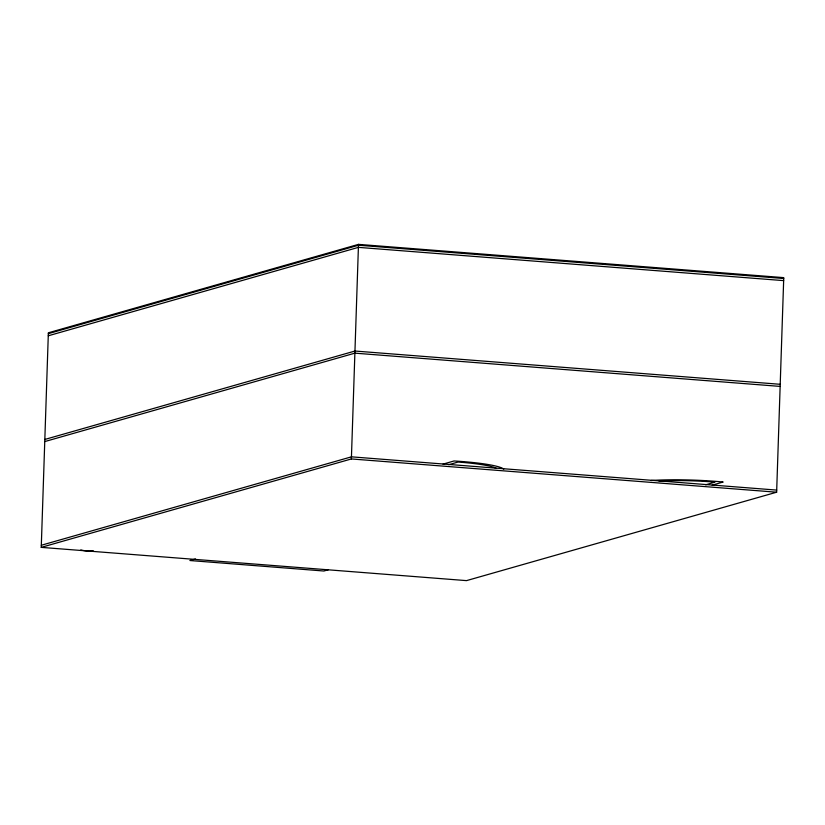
<?xml version="1.0" encoding="UTF-8"?>
<svg xmlns="http://www.w3.org/2000/svg" width="825" height="825" viewBox="0 0 825 825"><rect width="100%" height="100%" fill="white"/><g stroke="black" fill="none" stroke-linecap="round" stroke-linejoin="round"><path stroke-width="1.24" d="M41.25 547.367L48.366 332.795L358.493 244.375L783.75 277.633L776.634 492.205L466.507 580.625L41.25 547.367L351.378 458.948L776.634 492.205M351.378 458.948L358.493 244.375M48.335 333.661L358.463 245.242L783.719 278.499M48.273 335.785L358.401 247.366L783.647 280.624M44.828 439.457L354.956 351.037L780.213 384.295M44.756 441.571L354.884 353.152L780.141 386.409M41.322 545.253L351.45 456.833L776.707 490.091M89.956 551.306L92.194 550.667M93.297 550.749L91.059 551.389A18.954 2.279 1.9 0 1 80.798 549.935M443.077 464.104L454.059 460.969A64.793 7.786 1.9 0 1 503.766 469.147M448.707 464.712L458.04 462.052A58.276 7.002 1.9 0 1 496.495 468.456M195.494 558.938L189.905 560.526L323.905 571.013L328.371 569.735M705.633 484.811L714.966 482.14A58.276 7.002 1.9 0 0 658.979 481.006M712.181 485.152L723.164 482.017A64.793 7.786 1.9 0 0 651.111 480.49"/></g></svg>
